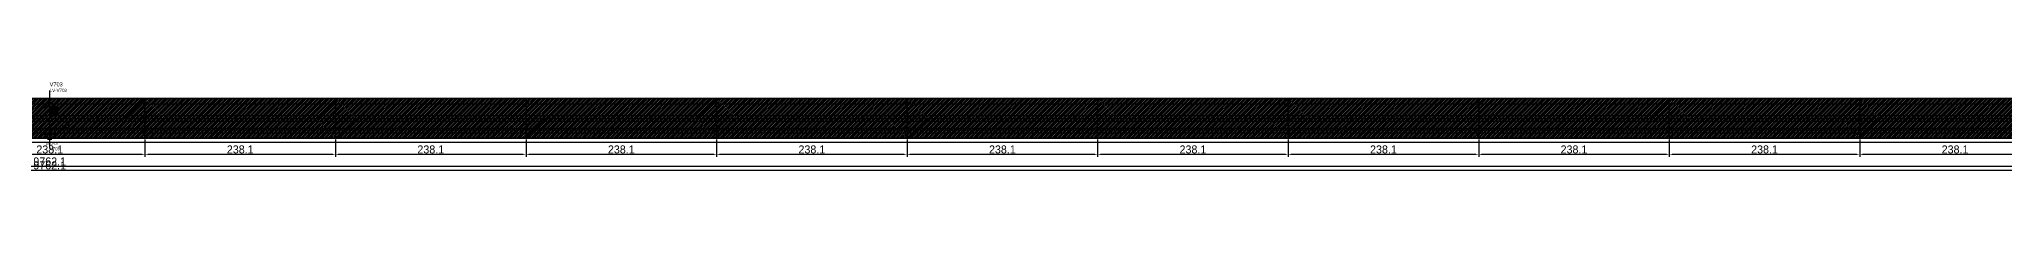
# Model space of a CAD drawing. Header units: metres. Extents: x 12791 to 22576, y 13116 to 13229.
# Drawn here: x 17664 to 20120, y 13116 to 13229 of the extents above; entities that cross this region are included whole.
import ezdxf

# ---------------------------------------------------------------- set-up
doc = ezdxf.new("R2010")
doc.units = ezdxf.units.M
for name, color, linetype in [('barrote', 251, 'CONTINUOUS'), ('CONCRETO', 251, 'CONTINUOUS'), ('COTA', 241, 'CONTINUOUS'), ('cotas', 241, 'CONTINUOUS'), ('Demarcação 1', 251, 'CONTINUOUS'), ('Hachura', 251, 'CONTINUOUS'), ('Laje_Perimetro', 7, 'CONTINUOUS'), ('NOMENCLATURA', 7, 'CONTINUOUS'), ('Painéis', 200, 'CONTINUOUS'), ('PONTALETE', 7, 'CONTINUOUS'), ('presilha', 1, 'CONTINUOUS'), ('Reaproveitamento', 251, 'CONTINUOUS'), ('SARR_3.5x7', 81, 'CONTINUOUS'), ('SCO-___-LAJ', 2, 'CONTINUOUS'), ('TENSOR', 3, 'CONTINUOUS'), ('texto', 7, 'CONTINUOUS')]:
    doc.layers.add(name, color=color, linetype=linetype)
doc.styles.add('STR_STANDARD', font='arial.ttf')
doc.dimstyles.new('EZ DXF', dxfattribs={"dimtxt": 10, "dimasz": 3.5, "dimexe": 3, "dimexo": 1.5, "dimgap": 1, "dimtad": 1, "dimdec": 1, "dimdsep": 46, "dimcen": 2.5, "dimazin": 3, "dimtfac": 1, "dimtmove": 0, "dimatfit": 3})

msp = doc.modelspace()

# ---------------------------------------------------------------- hatches: boundary and pattern name
at = {"layer": 'Hachura'}
h = msp.add_hatch(color=3, dxfattribs=at)
h.dxf.hatch_style = 1
h.paths.add_polyline_path([(17557.5914, 13158.9905), (17795.6914, 13158.9905), (17795.6914, 13208.9905), (17557.5914, 13208.9905)])
h = msp.add_hatch(dxfattribs=at)
h.set_pattern_fill('ANSI31', scale=0.5)
h.paths.add_polyline_path([(17557.5914, 13158.9905), (17795.6914, 13158.9905), (17795.6914, 13208.9905), (17557.5914, 13208.9905)])
h = msp.add_hatch(color=3, dxfattribs=at)
h.dxf.hatch_style = 1
h.paths.add_polyline_path([(17557.5914, 13158.9905), (17795.6914, 13158.9905), (17795.6914, 13208.9905), (17557.5914, 13208.9905)])
h = msp.add_hatch(dxfattribs=at)
h.set_pattern_fill('ANSI31', scale=0.5)
h.paths.add_polyline_path([(17557.5914, 13158.9905), (17795.6914, 13158.9905), (17795.6914, 13208.9905), (17557.5914, 13208.9905)])
h = msp.add_hatch(color=3, dxfattribs=at)
h.dxf.hatch_style = 1
h.paths.add_polyline_path([(17795.6914, 13158.9905), (18033.7914, 13158.9905), (18033.7914, 13208.9905), (17795.6914, 13208.9905)])
h = msp.add_hatch(dxfattribs=at)
h.set_pattern_fill('ANSI31', scale=0.5)
h.paths.add_polyline_path([(17795.6914, 13158.9905), (18033.7914, 13158.9905), (18033.7914, 13208.9905), (17795.6914, 13208.9905)])
h = msp.add_hatch(color=3, dxfattribs=at)
h.dxf.hatch_style = 1
h.paths.add_polyline_path([(17795.6914, 13158.9905), (18033.7914, 13158.9905), (18033.7914, 13208.9905), (17795.6914, 13208.9905)])
h = msp.add_hatch(dxfattribs=at)
h.set_pattern_fill('ANSI31', scale=0.5)
h.paths.add_polyline_path([(17795.6914, 13158.9905), (18033.7914, 13158.9905), (18033.7914, 13208.9905), (17795.6914, 13208.9905)])
h = msp.add_hatch(color=3, dxfattribs=at)
h.dxf.hatch_style = 1
h.paths.add_polyline_path([(18033.7914, 13158.9905), (18271.8914, 13158.9905), (18271.8914, 13208.9905), (18033.7914, 13208.9905)])
h = msp.add_hatch(dxfattribs=at)
h.set_pattern_fill('ANSI31', scale=0.5)
h.paths.add_polyline_path([(18033.7914, 13158.9905), (18271.8914, 13158.9905), (18271.8914, 13208.9905), (18033.7914, 13208.9905)])
h = msp.add_hatch(color=3, dxfattribs=at)
h.dxf.hatch_style = 1
h.paths.add_polyline_path([(18033.7914, 13158.9905), (18271.8914, 13158.9905), (18271.8914, 13208.9905), (18033.7914, 13208.9905)])
h = msp.add_hatch(dxfattribs=at)
h.set_pattern_fill('ANSI31', scale=0.5)
h.paths.add_polyline_path([(18033.7914, 13158.9905), (18271.8914, 13158.9905), (18271.8914, 13208.9905), (18033.7914, 13208.9905)])
h = msp.add_hatch(color=3, dxfattribs=at)
h.dxf.hatch_style = 1
h.paths.add_polyline_path([(18271.8914, 13158.9905), (18509.9914, 13158.9905), (18509.9914, 13208.9905), (18271.8914, 13208.9905)])
h = msp.add_hatch(dxfattribs=at)
h.set_pattern_fill('ANSI31', scale=0.5)
h.paths.add_polyline_path([(18271.8914, 13158.9905), (18509.9914, 13158.9905), (18509.9914, 13208.9905), (18271.8914, 13208.9905)])
h = msp.add_hatch(color=3, dxfattribs=at)
h.dxf.hatch_style = 1
h.paths.add_polyline_path([(18271.8914, 13158.9905), (18509.9914, 13158.9905), (18509.9914, 13208.9905), (18271.8914, 13208.9905)])
h = msp.add_hatch(dxfattribs=at)
h.set_pattern_fill('ANSI31', scale=0.5)
h.paths.add_polyline_path([(18271.8914, 13158.9905), (18509.9914, 13158.9905), (18509.9914, 13208.9905), (18271.8914, 13208.9905)])
h = msp.add_hatch(color=3, dxfattribs=at)
h.dxf.hatch_style = 1
h.paths.add_polyline_path([(18509.9914, 13158.9905), (18748.0914, 13158.9905), (18748.0914, 13208.9905), (18509.9914, 13208.9905)])
h = msp.add_hatch(dxfattribs=at)
h.set_pattern_fill('ANSI31', scale=0.5)
h.paths.add_polyline_path([(18509.9914, 13158.9905), (18748.0914, 13158.9905), (18748.0914, 13208.9905), (18509.9914, 13208.9905)])
h = msp.add_hatch(color=3, dxfattribs=at)
h.dxf.hatch_style = 1
h.paths.add_polyline_path([(18509.9914, 13158.9905), (18748.0914, 13158.9905), (18748.0914, 13208.9905), (18509.9914, 13208.9905)])
h = msp.add_hatch(dxfattribs=at)
h.set_pattern_fill('ANSI31', scale=0.5)
h.paths.add_polyline_path([(18509.9914, 13158.9905), (18748.0914, 13158.9905), (18748.0914, 13208.9905), (18509.9914, 13208.9905)])
h = msp.add_hatch(color=3, dxfattribs=at)
h.dxf.hatch_style = 1
h.paths.add_polyline_path([(18748.0914, 13158.9905), (18986.1914, 13158.9905), (18986.1914, 13208.9905), (18748.0914, 13208.9905)])
h = msp.add_hatch(dxfattribs=at)
h.set_pattern_fill('ANSI31', scale=0.5)
h.paths.add_polyline_path([(18748.0914, 13158.9905), (18986.1914, 13158.9905), (18986.1914, 13208.9905), (18748.0914, 13208.9905)])
h = msp.add_hatch(color=3, dxfattribs=at)
h.dxf.hatch_style = 1
h.paths.add_polyline_path([(18748.0914, 13158.9905), (18986.1914, 13158.9905), (18986.1914, 13208.9905), (18748.0914, 13208.9905)])
h = msp.add_hatch(dxfattribs=at)
h.set_pattern_fill('ANSI31', scale=0.5)
h.paths.add_polyline_path([(18748.0914, 13158.9905), (18986.1914, 13158.9905), (18986.1914, 13208.9905), (18748.0914, 13208.9905)])
h = msp.add_hatch(color=3, dxfattribs=at)
h.dxf.hatch_style = 1
h.paths.add_polyline_path([(18986.1914, 13158.9905), (19224.2914, 13158.9905), (19224.2914, 13208.9905), (18986.1914, 13208.9905)])
h = msp.add_hatch(dxfattribs=at)
h.set_pattern_fill('ANSI31', scale=0.5)
h.paths.add_polyline_path([(18986.1914, 13158.9905), (19224.2914, 13158.9905), (19224.2914, 13208.9905), (18986.1914, 13208.9905)])
h = msp.add_hatch(color=3, dxfattribs=at)
h.dxf.hatch_style = 1
h.paths.add_polyline_path([(18986.1914, 13158.9905), (19224.2914, 13158.9905), (19224.2914, 13208.9905), (18986.1914, 13208.9905)])
h = msp.add_hatch(dxfattribs=at)
h.set_pattern_fill('ANSI31', scale=0.5)
h.paths.add_polyline_path([(18986.1914, 13158.9905), (19224.2914, 13158.9905), (19224.2914, 13208.9905), (18986.1914, 13208.9905)])
h = msp.add_hatch(color=3, dxfattribs=at)
h.dxf.hatch_style = 1
h.paths.add_polyline_path([(19224.2914, 13158.9905), (19462.3914, 13158.9905), (19462.3914, 13208.9905), (19224.2914, 13208.9905)])
h = msp.add_hatch(dxfattribs=at)
h.set_pattern_fill('ANSI31', scale=0.5)
h.paths.add_polyline_path([(19224.2914, 13158.9905), (19462.3914, 13158.9905), (19462.3914, 13208.9905), (19224.2914, 13208.9905)])
h = msp.add_hatch(color=3, dxfattribs=at)
h.dxf.hatch_style = 1
h.paths.add_polyline_path([(19224.2914, 13158.9905), (19462.3914, 13158.9905), (19462.3914, 13208.9905), (19224.2914, 13208.9905)])
h = msp.add_hatch(dxfattribs=at)
h.set_pattern_fill('ANSI31', scale=0.5)
h.paths.add_polyline_path([(19224.2914, 13158.9905), (19462.3914, 13158.9905), (19462.3914, 13208.9905), (19224.2914, 13208.9905)])
h = msp.add_hatch(color=3, dxfattribs=at)
h.dxf.hatch_style = 1
h.paths.add_polyline_path([(19462.3914, 13158.9905), (19700.4914, 13158.9905), (19700.4914, 13208.9905), (19462.3914, 13208.9905)])
h = msp.add_hatch(dxfattribs=at)
h.set_pattern_fill('ANSI31', scale=0.5)
h.paths.add_polyline_path([(19462.3914, 13158.9905), (19700.4914, 13158.9905), (19700.4914, 13208.9905), (19462.3914, 13208.9905)])
h = msp.add_hatch(color=3, dxfattribs=at)
h.dxf.hatch_style = 1
h.paths.add_polyline_path([(19462.3914, 13158.9905), (19700.4914, 13158.9905), (19700.4914, 13208.9905), (19462.3914, 13208.9905)])
h = msp.add_hatch(dxfattribs=at)
h.set_pattern_fill('ANSI31', scale=0.5)
h.paths.add_polyline_path([(19462.3914, 13158.9905), (19700.4914, 13158.9905), (19700.4914, 13208.9905), (19462.3914, 13208.9905)])
h = msp.add_hatch(color=3, dxfattribs=at)
h.dxf.hatch_style = 1
h.paths.add_polyline_path([(19700.4914, 13158.9905), (19938.5914, 13158.9905), (19938.5914, 13208.9905), (19700.4914, 13208.9905)])
h = msp.add_hatch(dxfattribs=at)
h.set_pattern_fill('ANSI31', scale=0.5)
h.paths.add_polyline_path([(19700.4914, 13158.9905), (19938.5914, 13158.9905), (19938.5914, 13208.9905), (19700.4914, 13208.9905)])
h = msp.add_hatch(color=3, dxfattribs=at)
h.dxf.hatch_style = 1
h.paths.add_polyline_path([(19700.4914, 13158.9905), (19938.5914, 13158.9905), (19938.5914, 13208.9905), (19700.4914, 13208.9905)])
h = msp.add_hatch(dxfattribs=at)
h.set_pattern_fill('ANSI31', scale=0.5)
h.paths.add_polyline_path([(19700.4914, 13158.9905), (19938.5914, 13158.9905), (19938.5914, 13208.9905), (19700.4914, 13208.9905)])
h = msp.add_hatch(color=3, dxfattribs=at)
h.dxf.hatch_style = 1
h.paths.add_polyline_path([(19938.5914, 13158.9905), (20176.6914, 13158.9905), (20176.6914, 13208.9905), (19938.5914, 13208.9905)])
h = msp.add_hatch(dxfattribs=at)
h.set_pattern_fill('ANSI31', scale=0.5)
h.paths.add_polyline_path([(19938.5914, 13158.9905), (20176.6914, 13158.9905), (20176.6914, 13208.9905), (19938.5914, 13208.9905)])
h = msp.add_hatch(color=3, dxfattribs=at)
h.dxf.hatch_style = 1
h.paths.add_polyline_path([(19938.5914, 13158.9905), (20176.6914, 13158.9905), (20176.6914, 13208.9905), (19938.5914, 13208.9905)])
h = msp.add_hatch(dxfattribs=at)
h.set_pattern_fill('ANSI31', scale=0.5)
h.paths.add_polyline_path([(19938.5914, 13158.9905), (20176.6914, 13158.9905), (20176.6914, 13208.9905), (19938.5914, 13208.9905)])
at = {"layer": 'Reaproveitamento'}
h = msp.add_hatch(dxfattribs=at)
h.set_pattern_fill('SOLID')
h.paths.add_polyline_path([(17676.6414, 13188.9905), (17686.6414, 13188.9905), (17686.6414, 13198.9905), (17676.6414, 13198.9905)])
h = msp.add_hatch(dxfattribs=at)
h.set_pattern_fill('SOLID')
h.paths.add_polyline_path([(17676.6414, 13188.9905), (17686.6414, 13188.9905), (17686.6414, 13198.9905), (17676.6414, 13198.9905)])

# ---------------------------------------------------------------- linework, layer by layer
at = {"layer": 'barrote'}
msp.add_line((12800.5914, 13171.4905), (22552.6914, 13171.4905), dxfattribs=at)
msp.add_line((12800.5914, 13171.4905), (22552.6914, 13171.4905), dxfattribs=at)
at = {"layer": 'CONCRETO'}
msp.add_solid([(17673.6414, 13160.9905), (17679.6414, 13160.9905), (17673.6414, 13156.9905), (17679.6414, 13156.9905)], dxfattribs=at)
msp.add_solid([(17673.6414, 13160.9905), (17679.6414, 13160.9905), (17673.6414, 13156.9905), (17679.6414, 13156.9905)], dxfattribs=at)
at = {"layer": 'Demarcação 1'}
msp.add_line((12795.5914, 13183.9905), (22557.6914, 13183.9905), dxfattribs=at)
msp.add_line((12795.5914, 13183.9905), (22557.6914, 13183.9905), dxfattribs=at)
at = {"layer": 'Laje_Perimetro'}
msp.add_lwpolyline([(12790.5914, 13153.9905), (22562.6914, 13153.9905), (22562.6914, 13168.9905), (12790.5914, 13168.9905)], close=True, dxfattribs=at)
msp.add_lwpolyline([(12790.5914, 13153.9905), (22562.6914, 13153.9905), (22562.6914, 13168.9905), (12790.5914, 13168.9905)], close=True, dxfattribs=at)
at = {"layer": 'Painéis'}
for points in [[(12795.5914, 13208.9905), (22557.6914, 13208.9905)], [(12795.5914, 13208.9905), (22557.6914, 13208.9905)], [(17557.5914, 13158.9905), (17795.6914, 13158.9905), (17795.6914, 13208.9905), (17557.5914, 13208.9905)], [(17557.5914, 13158.9905), (17795.6914, 13158.9905), (17795.6914, 13208.9905), (17557.5914, 13208.9905)], [(17795.6914, 13158.9905), (17795.6914, 13208.9905)], [(17795.6914, 13158.9905), (18033.7914, 13158.9905), (18033.7914, 13208.9905), (17795.6914, 13208.9905)], [(17795.6914, 13158.9905), (17795.6914, 13208.9905)], [(17795.6914, 13158.9905), (18033.7914, 13158.9905), (18033.7914, 13208.9905), (17795.6914, 13208.9905)], [(18033.7914, 13158.9905), (18033.7914, 13208.9905)], [(18033.7914, 13158.9905), (18271.8914, 13158.9905), (18271.8914, 13208.9905), (18033.7914, 13208.9905)], [(18033.7914, 13158.9905), (18033.7914, 13208.9905)], [(18033.7914, 13158.9905), (18271.8914, 13158.9905), (18271.8914, 13208.9905), (18033.7914, 13208.9905)], [(18271.8914, 13158.9905), (18271.8914, 13208.9905)], [(18271.8914, 13158.9905), (18509.9914, 13158.9905), (18509.9914, 13208.9905), (18271.8914, 13208.9905)], [(18271.8914, 13158.9905), (18271.8914, 13208.9905)], [(18271.8914, 13158.9905), (18509.9914, 13158.9905), (18509.9914, 13208.9905), (18271.8914, 13208.9905)], [(18509.9914, 13158.9905), (18509.9914, 13208.9905)], [(18509.9914, 13158.9905), (18748.0914, 13158.9905), (18748.0914, 13208.9905), (18509.9914, 13208.9905)], [(18509.9914, 13158.9905), (18509.9914, 13208.9905)], [(18509.9914, 13158.9905), (18748.0914, 13158.9905), (18748.0914, 13208.9905), (18509.9914, 13208.9905)], [(18748.0914, 13158.9905), (18748.0914, 13208.9905)], [(18748.0914, 13158.9905), (18986.1914, 13158.9905), (18986.1914, 13208.9905), (18748.0914, 13208.9905)], [(18748.0914, 13158.9905), (18748.0914, 13208.9905)], [(18748.0914, 13158.9905), (18986.1914, 13158.9905), (18986.1914, 13208.9905), (18748.0914, 13208.9905)], [(18986.1914, 13158.9905), (18986.1914, 13208.9905)], [(18986.1914, 13158.9905), (19224.2914, 13158.9905), (19224.2914, 13208.9905), (18986.1914, 13208.9905)], [(18986.1914, 13158.9905), (18986.1914, 13208.9905)], [(18986.1914, 13158.9905), (19224.2914, 13158.9905), (19224.2914, 13208.9905), (18986.1914, 13208.9905)], [(19224.2914, 13158.9905), (19224.2914, 13208.9905)], [(19224.2914, 13158.9905), (19462.3914, 13158.9905), (19462.3914, 13208.9905), (19224.2914, 13208.9905)], [(19224.2914, 13158.9905), (19224.2914, 13208.9905)], [(19224.2914, 13158.9905), (19462.3914, 13158.9905), (19462.3914, 13208.9905), (19224.2914, 13208.9905)], [(19462.3914, 13158.9905), (19462.3914, 13208.9905)], [(19462.3914, 13158.9905), (19700.4914, 13158.9905), (19700.4914, 13208.9905), (19462.3914, 13208.9905)], [(19462.3914, 13158.9905), (19462.3914, 13208.9905)], [(19462.3914, 13158.9905), (19700.4914, 13158.9905), (19700.4914, 13208.9905), (19462.3914, 13208.9905)], [(19700.4914, 13158.9905), (19700.4914, 13208.9905)], [(19700.4914, 13158.9905), (19938.5914, 13158.9905), (19938.5914, 13208.9905), (19700.4914, 13208.9905)], [(19700.4914, 13158.9905), (19700.4914, 13208.9905)], [(19700.4914, 13158.9905), (19938.5914, 13158.9905), (19938.5914, 13208.9905), (19700.4914, 13208.9905)], [(19938.5914, 13158.9905), (19938.5914, 13208.9905)], [(19938.5914, 13158.9905), (20176.6914, 13158.9905), (20176.6914, 13208.9905), (19938.5914, 13208.9905)], [(19938.5914, 13158.9905), (19938.5914, 13208.9905)], [(19938.5914, 13158.9905), (20176.6914, 13158.9905), (20176.6914, 13208.9905), (19938.5914, 13208.9905)], [(12795.5914, 13158.9905), (22557.6914, 13158.9905)], [(12795.5914, 13158.9905), (22557.6914, 13158.9905)]]:
    msp.add_lwpolyline(points, close=True, dxfattribs=at)
msp.add_arc((17676.6414, 13196.4905), 6, 0, 180, dxfattribs=at)
msp.add_arc((17676.6414, 13196.4905), 6, 0, 180, dxfattribs=at)
at = {"layer": 'PONTALETE'}
msp.add_line((17676.6414, 13148.9905), (17676.6414, 13218.9905), dxfattribs=at)
msp.add_line((17676.6414, 13148.9905), (17676.6414, 13218.9905), dxfattribs=at)
at = {"layer": 'presilha'}
for centre, radius in [((17676.6414, 13200.9905), 3), ((17676.6414, 13200.9905), 3), ((17696.6414, 13175.6572), 4), ((17696.6414, 13175.6572), 4)]:
    msp.add_circle(centre, radius, dxfattribs=at)
at = {"layer": 'SARR_3.5x7'}
for p, q in [((17557.5914, 13201.9905), (17795.6914, 13201.9905)), ((17557.5914, 13201.9905), (17795.6914, 13201.9905)), ((17795.6914, 13201.9905), (18033.7914, 13201.9905)), ((17795.6914, 13201.9905), (18033.7914, 13201.9905)), ((18033.7914, 13201.9905), (18271.8914, 13201.9905)), ((18033.7914, 13201.9905), (18271.8914, 13201.9905)), ((18271.8914, 13201.9905), (18509.9914, 13201.9905)), ((18271.8914, 13201.9905), (18509.9914, 13201.9905)), ((18509.9914, 13201.9905), (18748.0914, 13201.9905)), ((18509.9914, 13201.9905), (18748.0914, 13201.9905)), ((18748.0914, 13201.9905), (18986.1914, 13201.9905)), ((18748.0914, 13201.9905), (18986.1914, 13201.9905)), ((18986.1914, 13201.9905), (19224.2914, 13201.9905)), ((18986.1914, 13201.9905), (19224.2914, 13201.9905)), ((19224.2914, 13201.9905), (19462.3914, 13201.9905)), ((19224.2914, 13201.9905), (19462.3914, 13201.9905)), ((19462.3914, 13201.9905), (19700.4914, 13201.9905)), ((19462.3914, 13201.9905), (19700.4914, 13201.9905)), ((19700.4914, 13201.9905), (19938.5914, 13201.9905)), ((19700.4914, 13201.9905), (19938.5914, 13201.9905)), ((19938.5914, 13201.9905), (20176.6914, 13201.9905)), ((19938.5914, 13201.9905), (20176.6914, 13201.9905)), ((17557.5914, 13187.4905), (17795.6914, 13187.4905)), ((17557.5914, 13187.4905), (17795.6914, 13187.4905)), ((17557.5914, 13180.4905), (17795.6914, 13180.4905)), ((17557.5914, 13180.4905), (17795.6914, 13180.4905)), ((17557.5914, 13165.9905), (17795.6914, 13165.9905)), ((17557.5914, 13165.9905), (17795.6914, 13165.9905)), ((17795.6914, 13187.4905), (18033.7914, 13187.4905)), ((17795.6914, 13187.4905), (18033.7914, 13187.4905)), ((17795.6914, 13180.4905), (18033.7914, 13180.4905)), ((17795.6914, 13180.4905), (18033.7914, 13180.4905)), ((17795.6914, 13165.9905), (18033.7914, 13165.9905)), ((17795.6914, 13165.9905), (18033.7914, 13165.9905)), ((18033.7914, 13187.4905), (18271.8914, 13187.4905)), ((18033.7914, 13187.4905), (18271.8914, 13187.4905)), ((18033.7914, 13180.4905), (18271.8914, 13180.4905)), ((18033.7914, 13180.4905), (18271.8914, 13180.4905)), ((18033.7914, 13165.9905), (18271.8914, 13165.9905)), ((18033.7914, 13165.9905), (18271.8914, 13165.9905)), ((18271.8914, 13187.4905), (18509.9914, 13187.4905)), ((18271.8914, 13187.4905), (18509.9914, 13187.4905)), ((18271.8914, 13180.4905), (18509.9914, 13180.4905)), ((18271.8914, 13180.4905), (18509.9914, 13180.4905)), ((18271.8914, 13165.9905), (18509.9914, 13165.9905)), ((18271.8914, 13165.9905), (18509.9914, 13165.9905)), ((18509.9914, 13187.4905), (18748.0914, 13187.4905)), ((18509.9914, 13187.4905), (18748.0914, 13187.4905)), ((18509.9914, 13180.4905), (18748.0914, 13180.4905)), ((18509.9914, 13180.4905), (18748.0914, 13180.4905)), ((18509.9914, 13165.9905), (18748.0914, 13165.9905)), ((18509.9914, 13165.9905), (18748.0914, 13165.9905)), ((18748.0914, 13187.4905), (18986.1914, 13187.4905)), ((18748.0914, 13187.4905), (18986.1914, 13187.4905)), ((18748.0914, 13180.4905), (18986.1914, 13180.4905)), ((18748.0914, 13180.4905), (18986.1914, 13180.4905)), ((18748.0914, 13165.9905), (18986.1914, 13165.9905)), ((18748.0914, 13165.9905), (18986.1914, 13165.9905)), ((18986.1914, 13187.4905), (19224.2914, 13187.4905)), ((18986.1914, 13187.4905), (19224.2914, 13187.4905)), ((18986.1914, 13180.4905), (19224.2914, 13180.4905)), ((18986.1914, 13180.4905), (19224.2914, 13180.4905)), ((18986.1914, 13165.9905), (19224.2914, 13165.9905)), ((18986.1914, 13165.9905), (19224.2914, 13165.9905)), ((19224.2914, 13187.4905), (19462.3914, 13187.4905)), ((19224.2914, 13187.4905), (19462.3914, 13187.4905)), ((19224.2914, 13180.4905), (19462.3914, 13180.4905)), ((19224.2914, 13180.4905), (19462.3914, 13180.4905)), ((19224.2914, 13165.9905), (19462.3914, 13165.9905)), ((19224.2914, 13165.9905), (19462.3914, 13165.9905)), ((19462.3914, 13187.4905), (19700.4914, 13187.4905)), ((19462.3914, 13187.4905), (19700.4914, 13187.4905)), ((19462.3914, 13180.4905), (19700.4914, 13180.4905)), ((19462.3914, 13180.4905), (19700.4914, 13180.4905)), ((19462.3914, 13165.9905), (19700.4914, 13165.9905)), ((19462.3914, 13165.9905), (19700.4914, 13165.9905)), ((19700.4914, 13187.4905), (19938.5914, 13187.4905)), ((19700.4914, 13187.4905), (19938.5914, 13187.4905)), ((19700.4914, 13180.4905), (19938.5914, 13180.4905)), ((19700.4914, 13180.4905), (19938.5914, 13180.4905)), ((19700.4914, 13165.9905), (19938.5914, 13165.9905)), ((19700.4914, 13165.9905), (19938.5914, 13165.9905)), ((19938.5914, 13187.4905), (20176.6914, 13187.4905)), ((19938.5914, 13187.4905), (20176.6914, 13187.4905)), ((19938.5914, 13180.4905), (20176.6914, 13180.4905)), ((19938.5914, 13180.4905), (20176.6914, 13180.4905)), ((19938.5914, 13165.9905), (20176.6914, 13165.9905)), ((19938.5914, 13165.9905), (20176.6914, 13165.9905))]:
    msp.add_line(p, q, dxfattribs=at)
at = {"layer": 'TENSOR'}
msp.add_line((17666.6414, 13163.9905), (17686.6414, 13163.9905), dxfattribs=at)
msp.add_line((17666.6414, 13163.9905), (17686.6414, 13163.9905), dxfattribs=at)

# ---------------------------------------------------------------- texts
at = {"layer": 'NOMENCLATURA', "style": 'STR_STANDARD'}
msp.add_text('V703', height=5, dxfattribs=at).set_placement((17676.6414, 13223.9905))
msp.add_text('V703', height=5, dxfattribs=at).set_placement((17676.6414, 13223.9905))
at = {"layer": 'NOMENCLATURA', "insert": (17676.6414, 13220.9905), "char_height": 4, "attachment_point": 1}
msp.add_mtext('LV-V703', dxfattribs=at)
msp.add_mtext('LV-V703', dxfattribs=at)
at = {"layer": 'SCO-___-LAJ'}
msp.add_text('SCO-LV', height=3, dxfattribs=at).set_placement((17671.6414, 13150.9905))
msp.add_text('SCO-LV', height=3, dxfattribs=at).set_placement((17671.6414, 13150.9905))
at = {"layer": 'texto'}
msp.add_text('V703', height=4, dxfattribs=at).set_placement((17676.6414, 13143.9905))
msp.add_text('V703', height=4, dxfattribs=at).set_placement((17676.6414, 13143.9905))

# ---------------------------------------------------------------- dimensions: what is measured, and where the dimension line sits
at = {"layer": 'COTA', "color": 1}
for base, p1, p2 in [((12795.5914, 13118.9905), (12795.5914, 13158.9905), (22557.6914, 13158.9905)), ((12795.5914, 13118.9905), (12795.5914, 13158.9905), (22557.6914, 13158.9905)), ((17557.5914, 13138.9905), (17557.5914, 13158.9905), (17795.6914, 13158.9905)), ((17557.5914, 13138.9905), (17557.5914, 13158.9905), (17795.6914, 13158.9905)), ((17795.6914, 13138.9905), (17795.6914, 13158.9905), (18033.7914, 13158.9905)), ((17795.6914, 13138.9905), (17795.6914, 13158.9905), (18033.7914, 13158.9905)), ((18033.7914, 13138.9905), (18033.7914, 13158.9905), (18271.8914, 13158.9905)), ((18033.7914, 13138.9905), (18033.7914, 13158.9905), (18271.8914, 13158.9905)), ((18271.8914, 13138.9905), (18271.8914, 13158.9905), (18509.9914, 13158.9905)), ((18271.8914, 13138.9905), (18271.8914, 13158.9905), (18509.9914, 13158.9905)), ((18509.9914, 13138.9905), (18509.9914, 13158.9905), (18748.0914, 13158.9905)), ((18509.9914, 13138.9905), (18509.9914, 13158.9905), (18748.0914, 13158.9905)), ((18748.0914, 13138.9905), (18748.0914, 13158.9905), (18986.1914, 13158.9905)), ((18748.0914, 13138.9905), (18748.0914, 13158.9905), (18986.1914, 13158.9905)), ((18986.1914, 13138.9905), (18986.1914, 13158.9905), (19224.2914, 13158.9905)), ((18986.1914, 13138.9905), (18986.1914, 13158.9905), (19224.2914, 13158.9905)), ((19224.2914, 13138.9905), (19224.2914, 13158.9905), (19462.3914, 13158.9905)), ((19224.2914, 13138.9905), (19224.2914, 13158.9905), (19462.3914, 13158.9905)), ((19462.3914, 13138.9905), (19462.3914, 13158.9905), (19700.4914, 13158.9905)), ((19462.3914, 13138.9905), (19462.3914, 13158.9905), (19700.4914, 13158.9905)), ((19700.4914, 13138.9905), (19700.4914, 13158.9905), (19938.5914, 13158.9905)), ((19700.4914, 13138.9905), (19700.4914, 13158.9905), (19938.5914, 13158.9905)), ((19938.5914, 13138.9905), (19938.5914, 13158.9905), (20176.6914, 13158.9905)), ((19938.5914, 13138.9905), (19938.5914, 13158.9905), (20176.6914, 13158.9905))]:
    msp.add_linear_dim(base=base, p1=p1, p2=p2, dimstyle='EZ DXF', dxfattribs=at).render()
at = {"layer": 'cotas'}
msp.add_linear_dim(base=(12795.5914, 13123.9905), p1=(12795.5914, 13138.9905), p2=(22557.6914, 13138.9905), dimstyle='EZ DXF', dxfattribs=at).render()
msp.add_linear_dim(base=(12795.5914, 13123.9905), p1=(12795.5914, 13138.9905), p2=(22557.6914, 13138.9905), dimstyle='EZ DXF', dxfattribs=at).render()

doc.saveas('drawing.dxf')
